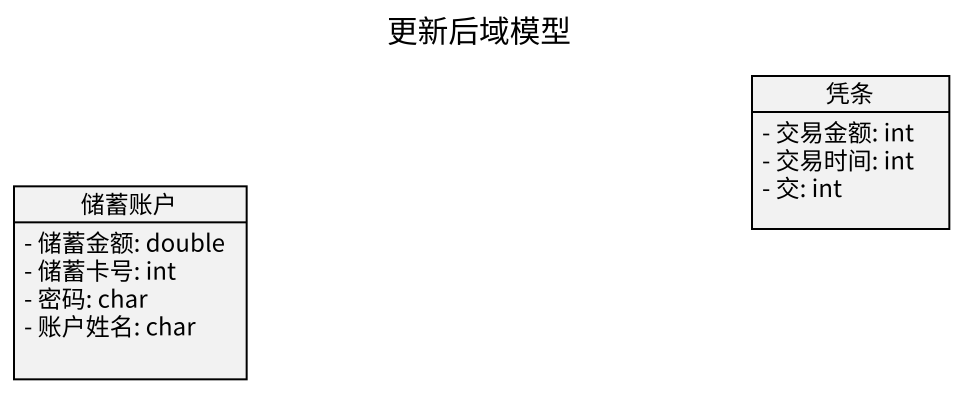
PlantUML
@startuml
title 更新后域模型
hide circle
hide empty members
skinparam classAttributeIconSize 0
class 凭条 {
  - 交易金额: int
  - 交易时间: int
  - 交: int
}
class 储蓄账户 {
  - 储蓄金额: double
  - 储蓄卡号: int
  - 密码: char
  - 账户姓名: char
}
@enduml
